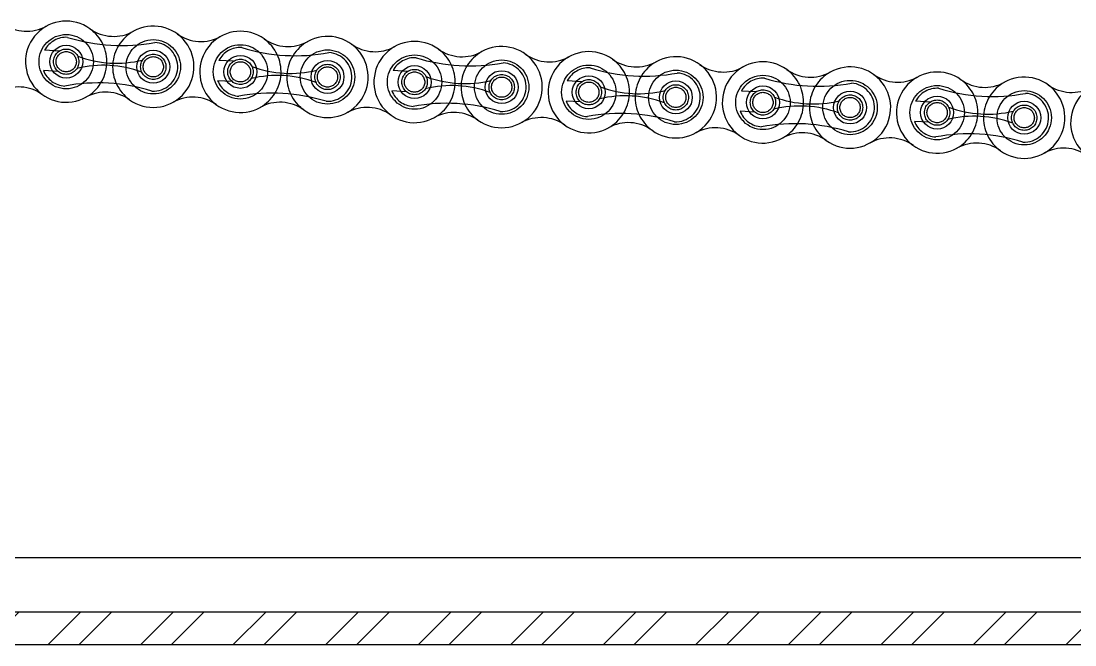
# Model space of a CAD drawing. Header units: metres. Extents: x 0 to 21025, y 0 to 14850.
# Drawn here: x 6137.6 to 6291, y 6190.9 to 6281.8 of the extents above; entities that cross this region are included whole.
import ezdxf

# ---------------------------------------------------------------- set-up
doc = ezdxf.new("R2010")
doc.units = ezdxf.units.M
doc.header["$LTSCALE"] = 25
doc.linetypes.add('HIDDEN2', pattern=[4.7625, 3.175, -1.5875])
for name, color, linetype in [('SHA', 7, 'Continuous'), ('SL4', 4, 'Continuous'), ('ST1', 7, 'HIDDEN2')]:
    doc.layers.add(name, color=color, linetype=linetype)

msp = doc.modelspace()

# ---------------------------------------------------------------- hatches: boundary and pattern name
at = {"layer": 'SHA'}
h = msp.add_hatch(dxfattribs=at)
h.set_pattern_fill('ANSI32', color=256, style=0)
h.set_pattern_definition([(45, (-2913.5705, 2928.034), (-6.735192, 6.735192), []), (45, (-2909.08, 2928.034), (-6.735192, 6.735192), [])])
h.paths.add_polyline_path([(5540.514, 6190.865), (6540.514, 6190.865), (6540.514, 6195.628), (5540.514, 6195.628)], flags=0)

# ---------------------------------------------------------------- linework, layer by layer
at = {"layer": 'SL4'}
for p, q in [((5540.514, 6203.628), (6540.514, 6203.628)), ((6540.514, 6195.628), (5540.514, 6195.628)), ((6540.514, 6190.865), (5540.514, 6190.865))]:
    msp.add_line(p, q, dxfattribs=at)
for centre, radius in [((6144.193, 6275.861), 2.398), ((6156.871, 6275.119), 2.398), ((6169.55, 6274.376), 2.399), ((6182.228, 6273.634), 2.398), ((6194.906, 6272.891), 2.399), ((6207.585, 6272.149), 2.399), ((6220.263, 6271.406), 2.398), ((6232.941, 6270.664), 2.398), ((6245.619, 6269.921), 2.398), ((6258.298, 6269.179), 2.398), ((6270.976, 6268.436), 2.398), ((6283.654, 6267.694), 2.398)]:
    msp.add_circle(centre, radius, dxfattribs=at)
for centre, start, end in [((6138.438, 6286.208), 234.21502, 299.08164), ((6144.193, 6275.861), 54.21502, 299.08164), ((6156.871, 6275.119), 234.21502, 119.08164), ((6151.117, 6285.466), 234.21502, 299.08164), ((6163.795, 6284.723), 234.21502, 299.08164), ((6169.55, 6274.376), 54.21502, 299.08164), ((6182.228, 6273.634), 234.21502, 119.08164), ((6176.473, 6283.981), 234.21502, 299.08164), ((6189.151, 6283.238), 234.21502, 299.08164), ((6194.906, 6272.891), 54.21502, 299.08164), ((6201.83, 6282.496), 234.21502, 299.08164), ((6207.585, 6272.149), 234.21502, 119.08164), ((6214.508, 6281.753), 234.21502, 299.08164), ((6220.263, 6271.406), 54.21502, 299.08164), ((6227.186, 6281.011), 234.21502, 299.08164), ((6232.941, 6270.664), 234.21502, 119.08164), ((6239.864, 6280.268), 234.21502, 299.08164), ((6245.619, 6269.921), 54.21502, 299.08164), ((6252.543, 6279.526), 234.21502, 299.08164), ((6258.298, 6269.179), 234.21502, 119.08164), ((6265.221, 6278.783), 234.21502, 299.08164), ((6270.976, 6268.436), 54.21502, 299.08164), ((6277.899, 6278.041), 234.21502, 299.08164), ((6283.654, 6267.694), 234.21502, 119.08164), ((6137.27, 6266.256), 54.21502, 119.08164), ((6290.578, 6277.298), 234.21502, 299.08164), ((6296.332, 6266.951), 54.21502, 299.08164), ((6149.948, 6265.514), 54.21502, 119.08164), ((6162.626, 6264.771), 54.21502, 119.08164), ((6175.305, 6264.029), 54.21502, 119.08164), ((6187.983, 6263.286), 54.21502, 119.08164), ((6200.661, 6262.544), 54.21502, 119.08164), ((6213.339, 6261.801), 54.21502, 119.08164), ((6226.018, 6261.059), 54.21502, 119.08164), ((6238.696, 6260.316), 54.21502, 119.08164), ((6251.374, 6259.574), 54.21502, 119.08164), ((6264.053, 6258.831), 54.21502, 119.08164), ((6276.731, 6258.089), 54.21502, 119.08164), ((6289.409, 6257.346), 54.21502, 119.08164)]:
    msp.add_arc(centre, 5.92, start, end, dxfattribs=at)
at = {"layer": 'ST1'}
for p, q in [((6143.174, 6277.399), (6141.054, 6277.523)), ((6168.531, 6275.914), (6166.411, 6276.038)), ((6143.002, 6274.452), (6140.882, 6274.576)), ((6168.358, 6272.967), (6166.238, 6273.091)), ((6193.887, 6274.429), (6191.767, 6274.553)), ((6219.244, 6272.944), (6217.124, 6273.068)), ((6193.715, 6271.482), (6191.595, 6271.607)), ((6244.601, 6271.459), (6242.48, 6271.583)), ((6219.071, 6269.997), (6216.951, 6270.122)), ((6269.957, 6269.974), (6267.837, 6270.098)), ((6244.428, 6268.512), (6242.308, 6268.637)), ((6269.785, 6267.027), (6267.664, 6267.152)), ((5540.514, 6203.628), (6540.514, 6203.628))]:
    msp.add_line(p, q, dxfattribs=at)
for centre, radius in [((6144.193, 6275.861), 3.96), ((6144.193, 6275.861), 1.845), ((6156.871, 6275.119), 3.96), ((6169.55, 6274.376), 3.96), ((6144.193, 6275.861), 1.476), ((6156.871, 6275.119), 1.845), ((6156.871, 6275.119), 1.476), ((6169.55, 6274.376), 1.845), ((6182.228, 6273.634), 3.96), ((6194.906, 6272.891), 3.96), ((6169.55, 6274.376), 1.476), ((6182.228, 6273.634), 1.845), ((6182.228, 6273.634), 1.476), ((6194.906, 6272.891), 1.845), ((6207.585, 6272.149), 3.96), ((6220.263, 6271.406), 3.96), ((6232.941, 6270.664), 3.96), ((6194.906, 6272.891), 1.476), ((6207.585, 6272.149), 1.845), ((6207.585, 6272.149), 1.476), ((6220.263, 6271.406), 1.845), ((6245.619, 6269.921), 3.96), ((6258.298, 6269.179), 3.96), ((6220.263, 6271.406), 1.476), ((6232.941, 6270.664), 1.845), ((6232.941, 6270.664), 1.476), ((6245.619, 6269.921), 1.845), ((6270.976, 6268.436), 3.96), ((6283.654, 6267.694), 3.96), ((6245.619, 6269.921), 1.476), ((6258.298, 6269.179), 1.845), ((6258.298, 6269.179), 1.476), ((6270.976, 6268.436), 1.845), ((6270.976, 6268.436), 1.476), ((6283.654, 6267.694), 1.845), ((6283.654, 6267.694), 1.476)]:
    msp.add_circle(centre, radius, dxfattribs=at)
for centre, radius, start, end in [((6144.193, 6275.861), 3.552, 86.64833, 152.09497), ((6152.233, 6304.537), 26.322, 252.68848, 280.60819), ((6144.193, 6275.861), 5.92, 299.08158, 54.21509), ((6156.871, 6275.119), 5.92, 119.08161, 234.21506), ((6156.871, 6275.119), 3.552, 266.64833, 86.64833), ((6169.55, 6274.376), 3.552, 86.64833, 152.09497), ((6177.59, 6303.052), 26.322, 252.68848, 280.60819), ((6169.55, 6274.376), 5.92, 299.08161, 54.21506), ((6182.228, 6273.634), 5.92, 119.08158, 234.21509), ((6194.906, 6272.891), 5.92, 299.08158, 54.21509), ((6151.488, 6291.814), 16.175, 249.64134, 283.65533), ((6182.228, 6273.634), 3.552, 266.64833, 86.64833), ((6194.906, 6272.891), 3.552, 86.64833, 152.09497), ((6202.947, 6301.567), 26.322, 252.68848, 280.60819), ((6207.585, 6272.149), 5.92, 119.08161, 234.21509), ((6220.263, 6271.406), 5.92, 299.08158, 54.21506), ((6149.576, 6259.165), 16.175, 69.64134, 103.65533), ((6176.845, 6290.329), 16.175, 249.64134, 283.65533), ((6207.585, 6272.149), 3.552, 266.64833, 86.64833), ((6220.263, 6271.406), 3.552, 86.64833, 152.09497), ((6228.303, 6300.082), 26.322, 252.68848, 280.60819), ((6232.941, 6270.664), 5.92, 119.08161, 234.21506), ((6245.619, 6269.921), 5.92, 299.08158, 54.21509), ((6144.193, 6275.861), 3.552, 201.2017, 266.64833), ((6169.55, 6274.376), 3.552, 201.2017, 266.64833), ((6174.933, 6257.68), 16.175, 69.64134, 103.65533), ((6202.201, 6288.844), 16.175, 249.64134, 283.65533), ((6232.941, 6270.664), 3.552, 266.64833, 86.64833), ((6245.619, 6269.921), 3.552, 86.64833, 152.09497), ((6253.66, 6298.597), 26.322, 252.68848, 280.60819), ((6258.298, 6269.179), 5.92, 119.08161, 234.21509), ((6270.976, 6268.436), 5.92, 299.08158, 54.21509), ((6148.831, 6246.443), 26.322, 72.68848, 100.60819), ((6194.906, 6272.891), 3.552, 201.2017, 266.64833), ((6200.289, 6256.195), 16.175, 69.64134, 103.65533), ((6227.558, 6287.359), 16.175, 249.64134, 283.65533), ((6258.298, 6269.179), 3.552, 266.64833, 86.64833), ((6270.976, 6268.436), 3.552, 86.64833, 152.09497), ((6279.016, 6297.112), 26.322, 252.68848, 280.60819), ((6283.654, 6267.694), 5.92, 119.08161, 234.21509), ((6174.188, 6244.958), 26.322, 72.68848, 100.60819), ((6220.263, 6271.406), 3.552, 201.2017, 266.64833), ((6225.646, 6254.71), 16.175, 69.64134, 103.65533), ((6252.915, 6285.874), 16.175, 249.64134, 283.65533), ((6283.654, 6267.694), 3.552, 266.64833, 86.64833), ((6199.544, 6243.473), 26.322, 72.68848, 100.60819), ((6245.619, 6269.921), 3.552, 201.2017, 266.64833), ((6251.002, 6253.225), 16.175, 69.64134, 103.65533), ((6278.271, 6284.389), 16.175, 249.64134, 283.65533), ((6224.901, 6241.988), 26.322, 72.68848, 100.60819), ((6270.976, 6268.436), 3.552, 201.2017, 266.64833), ((6276.359, 6251.74), 16.175, 69.64134, 103.65533), ((6250.257, 6240.503), 26.322, 72.68848, 100.60819), ((6275.614, 6239.018), 26.322, 72.68848, 100.60819)]:
    msp.add_arc(centre, radius, start, end, dxfattribs=at)

doc.saveas('drawing.dxf')
